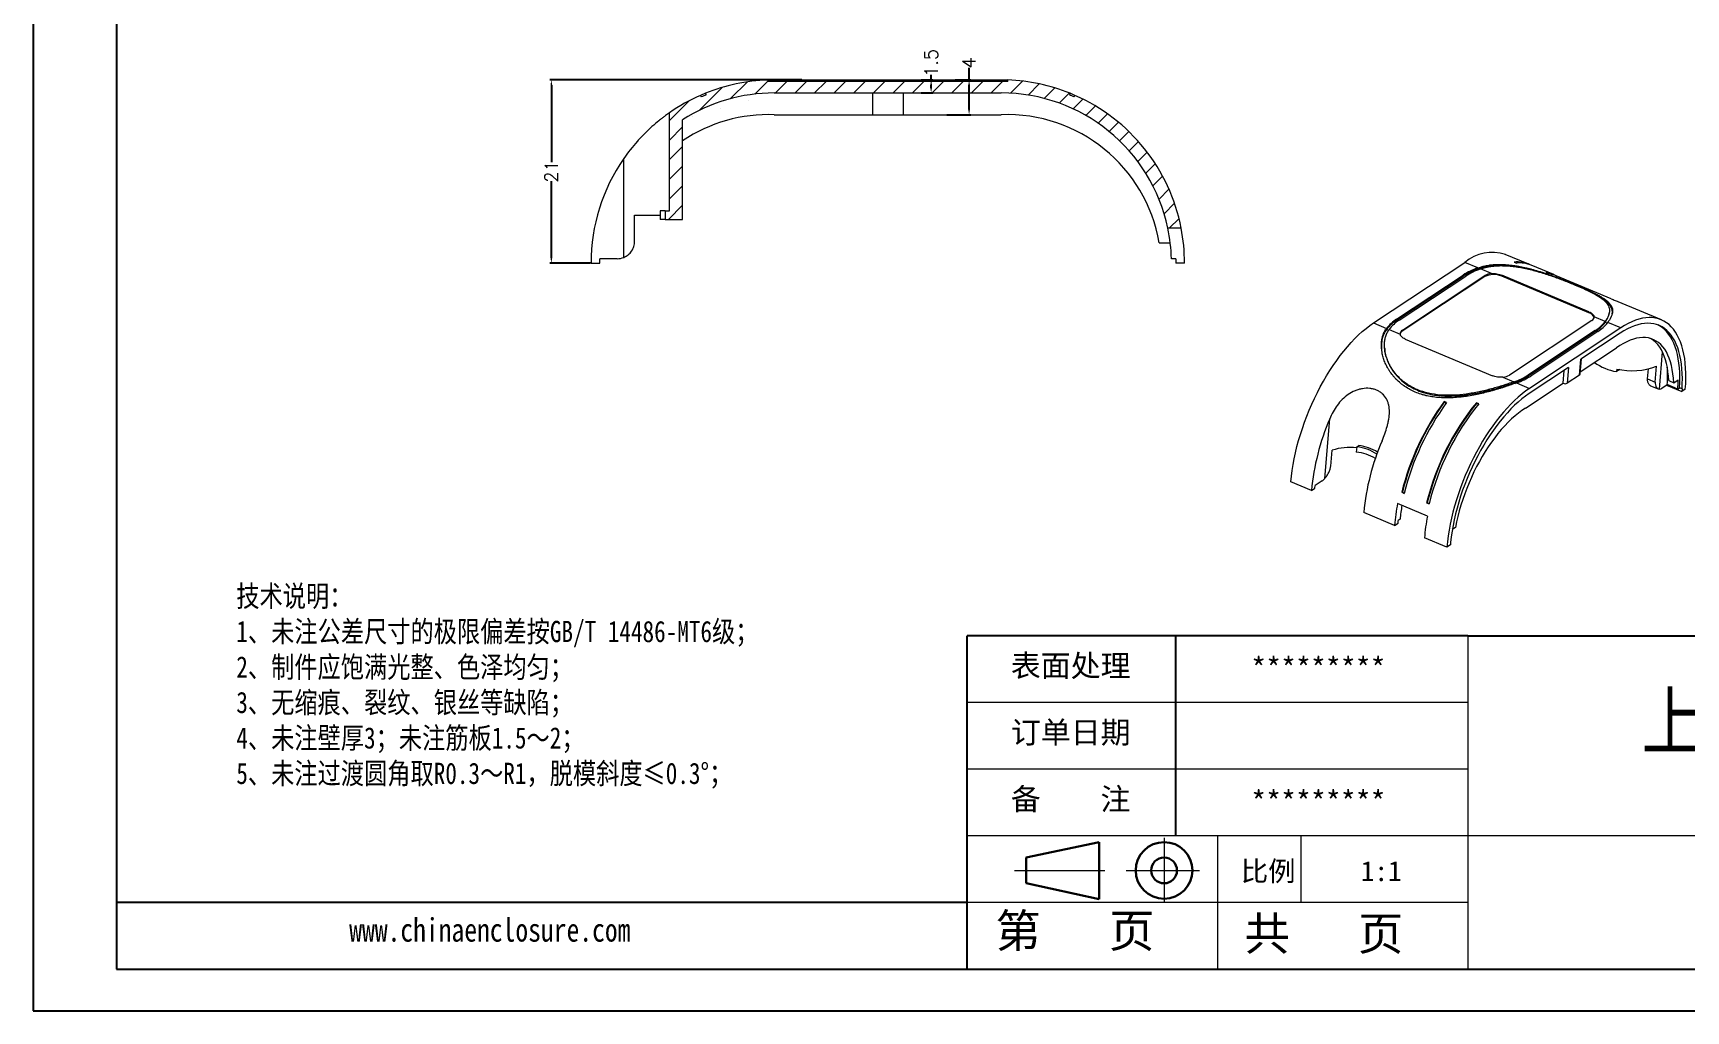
# Model space of a CAD drawing. Header units: inches. Extents: x 3064 to 3673, y 1126 to 1326.
# Drawn here: x 3388.9 to 3578.3, y 1125.8 to 1237.9 of the extents above; entities that cross this region are included whole.
import ezdxf

# ---------------------------------------------------------------- set-up
doc = ezdxf.new("R2010")
doc.units = ezdxf.units.IN
doc.header["$LTSCALE"] = 15
doc.linetypes.add('CENTER2', pattern=[28.575, 19.05, -3.175, 3.175, -3.175])
doc.layers.add('文字', color=81, linetype='Continuous')
for name, color, linetype, lineweight in [('粗实线', 7, 'Continuous', 30), ('细实线', 3, 'Continuous', 9), ('细点划线', 2, 'CENTER2', 9)]:
    doc.layers.add(name, color=color, linetype=linetype, lineweight=lineweight)
doc.styles.get("Standard").update_dxf_attribs({"font": 'txt', "bigfont": 'gbcbig.shx'})
doc.styles.add('宋体', font='', dxfattribs={"width": 0.8, "height": 3.5})
doc.styles.get('宋体').set_extended_font_data('SimSun')
doc.dimstyles.new('2', dxfattribs={"dimtxt": 1.5, "dimasz": 0.6, "dimexe": 0.18, "dimexo": 0.0625, "dimgap": 0.09, "dimtad": 0, "dimdsep": 46, "dimtxsty": 'Standard', "dimcen": 0, "dimclrd": 3, "dimclre": 3, "dimadec": 0, "dimazin": 2, "dimtfac": 1, "dimtofl": 0, "dimtmove": 0, "dimatfit": 3, "dimfxl": 1, "dimtolj": 1, "dimtzin": 0, "dimarcsym": 0})

# ---------------------------------------------------------------- blocks, each defined once
blk = doc.blocks.new('*D300')
at = {"color": 3, "lineweight": -2}
for p, q in [((3476.96, 1232.48), (3448.09, 1232.48)), ((3448.27, 1231.88), (3448.27, 1223.07)), ((3448.27, 1212.08), (3448.27, 1220.89)), ((3452.75, 1211.48), (3448.09, 1211.48))]:
    blk.add_line(p, q, dxfattribs=at)
at = {"color": 3}
for points in [[(3448.17, 1231.88), (3448.37, 1231.88), (3448.27, 1232.48)], [(3448.17, 1212.08), (3448.37, 1212.08), (3448.27, 1211.48)]]:
    blk.add_solid(points, dxfattribs=at)
at = {"layer": 'Defpoints', "color": 0}
for p in [(3448.27, 1232.48), (3477.03, 1232.48), (3452.81, 1211.48)]:
    blk.add_point(p, dxfattribs=at)
at = {"color": 0, "insert": (3448.27, 1221.98), "char_height": 1.5, "attachment_point": 5, "rotation": 90}
blk.add_mtext('\\A1;21', dxfattribs=at)
blk = doc.blocks.new('*D302')
at = {"color": 3, "lineweight": -2}
for p, q in [((3491.78, 1232.48), (3491.78, 1233.08)), ((3490.64, 1232.48), (3491.96, 1232.48)), ((3490.64, 1230.98), (3491.96, 1230.98)), ((3491.78, 1231.58), (3491.78, 1231.88))]:
    blk.add_line(p, q, dxfattribs=at)
at = {"color": 3}
for points in [[(3491.68, 1231.88), (3491.88, 1231.88), (3491.78, 1232.48)], [(3491.68, 1231.58), (3491.88, 1231.58), (3491.78, 1230.98)]]:
    blk.add_solid(points, dxfattribs=at)
at = {"layer": 'Defpoints', "color": 0}
for p in [(3490.58, 1232.48), (3490.58, 1230.98), (3491.78, 1232.48)]:
    blk.add_point(p, dxfattribs=at)
at = {"color": 0, "insert": (3491.78, 1234.42), "char_height": 1.5, "attachment_point": 5, "rotation": 90}
blk.add_mtext('\\A1;1.5', dxfattribs=at)
blk = doc.blocks.new('*D303')
at = {"color": 3, "lineweight": -2}
for p, q in [((3496.13, 1232.48), (3496.13, 1233.85)), ((3494.55, 1232.48), (3496.31, 1232.48)), ((3496.13, 1229.08), (3496.13, 1231.88)), ((3493.57, 1228.48), (3496.31, 1228.48))]:
    blk.add_line(p, q, dxfattribs=at)
at = {"color": 3}
for points in [[(3496.03, 1231.88), (3496.23, 1231.88), (3496.13, 1232.48)], [(3496.03, 1229.08), (3496.23, 1229.08), (3496.13, 1228.48)]]:
    blk.add_solid(points, dxfattribs=at)
at = {"layer": 'Defpoints', "color": 0}
for p in [(3494.49, 1232.48), (3496.13, 1232.48), (3493.51, 1228.48)]:
    blk.add_point(p, dxfattribs=at)
at = {"color": 0, "insert": (3496.13, 1234.44), "char_height": 1.5, "attachment_point": 5, "rotation": 90}
blk.add_mtext('\\A1;4', dxfattribs=at)

msp = doc.modelspace()

# ---------------------------------------------------------------- hatches: boundary and pattern name
at = {"linetype": 'Continuous', "lineweight": 0}
h = msp.add_hatch(dxfattribs=at)
h.set_pattern_fill('ANSI31', color=4, scale=0.5, style=0)
h.set_pattern_definition([(45, (-496.605, -97.1242), (-1.122532, 1.122532), [])])
edge = h.paths.add_edge_path(flags=0)
edge.add_line((3461.311, 1217.485), (3461.311, 1216.485))
edge.add_line((3461.311, 1216.485), (3463.311, 1216.485))
edge.add_line((3463.311, 1216.485), (3463.311, 1227.916))
edge.add_arc((3473.811, 1211.485), 19.5, 90, 122.57897, ccw=False)
edge.add_line((3473.811, 1230.985), (3499.811, 1230.985))
edge.add_arc((3499.811, 1211.485), 19.5, 11.837, 90, ccw=False)
edge.add_line((3518.896, 1215.485), (3520.426, 1215.485))
edge.add_arc((3499.811, 1211.485), 21, 10.98058, 66.27104)
edge.add_line((3508.261, 1230.709), (3508.181, 1230.526))
edge.add_arc((3499.811, 1211.485), 20.8, 66.27104, 67.9528)
edge.add_line((3507.619, 1230.764), (3507.694, 1230.949))
edge.add_arc((3499.811, 1211.485), 21, 67.9528, 87.95329)
edge.add_line((3500.561, 1232.471), (3500.561, 1232.285))
edge.add_line((3500.561, 1232.285), (3473.061, 1232.285))
edge.add_line((3473.061, 1232.285), (3473.061, 1232.471))
edge.add_arc((3473.811, 1211.485), 21, 92.04671, 112.0472)
edge.add_line((3465.928, 1230.949), (3466.003, 1230.764))
edge.add_arc((3473.811, 1211.485), 20.8, 112.0472, 113.72897)
edge.add_line((3465.441, 1230.526), (3465.36, 1230.709))
edge.add_arc((3473.811, 1211.485), 21, 113.72897, 124.8499)
edge.add_line((3461.811, 1228.718), (3461.811, 1217.485))
edge.add_line((3461.811, 1217.485), (3461.311, 1217.485))

# ---------------------------------------------------------------- linework, layer by layer
for p, q in [((3388.886, 1326.454), (3388.886, 1125.758)), ((3398.443, 1321.676), (3398.443, 1130.537)), ((3553.265, 1168.765), (3495.923, 1168.765)), ((3495.923, 1130.537), (3495.923, 1168.765)), ((3519.816, 1145.828), (3519.816, 1168.765)), ((3553.265, 1168.765), (3667.948, 1168.765)), ((3495.923, 1138.182), (3398.443, 1138.182)), ((3398.443, 1130.537), (3667.948, 1130.537)), ((3388.886, 1125.758), (3672.727, 1125.758))]:
    msp.add_line(p, q)
at = {"color": 7, "linetype": 'Continuous', "lineweight": 15}
for p, q in [((3465.928, 1230.949), (3465.36, 1230.709)), ((3466.003, 1230.764), (3465.928, 1230.949)), ((3473.061, 1232.471), (3473.061, 1232.285)), ((3500.561, 1232.285), (3473.061, 1232.285)), ((3473.811, 1232.485), (3475.061, 1232.485)), ((3473.811, 1230.985), (3499.811, 1230.985)), ((3475.061, 1232.485), (3475.061, 1232.285)), ((3475.061, 1232.485), (3498.561, 1232.485)), ((3485.061, 1230.985), (3485.061, 1228.485)), ((3488.561, 1230.985), (3488.561, 1228.485)), ((3498.561, 1232.285), (3498.561, 1232.485)), ((3498.561, 1232.485), (3499.811, 1232.485)), ((3500.561, 1232.285), (3500.561, 1232.471)), ((3507.694, 1230.949), (3507.619, 1230.764)), ((3508.261, 1230.709), (3507.692, 1230.95)), ((3465.36, 1230.709), (3465.441, 1230.526)), ((3508.181, 1230.526), (3508.261, 1230.709)), ((3461.811, 1217.485), (3461.811, 1228.718)), ((3463.311, 1216.485), (3463.311, 1227.916)), ((3473.811, 1228.485), (3485.061, 1228.485)), ((3485.061, 1228.485), (3488.561, 1228.485)), ((3488.561, 1228.485), (3499.811, 1228.485)), ((3456.561, 1212.131), (3456.561, 1223.461)), ((3457.811, 1216.985), (3460.744, 1216.985)), ((3457.811, 1213.985), (3457.811, 1216.985)), ((3460.744, 1217.485), (3460.744, 1216.485)), ((3461.311, 1217.485), (3460.744, 1217.485)), ((3461.311, 1216.485), (3460.744, 1216.485)), ((3461.311, 1217.485), (3461.811, 1217.485)), ((3461.311, 1217.485), (3461.311, 1216.485)), ((3461.311, 1216.485), (3463.311, 1216.485)), ((3520.426, 1215.485), (3518.896, 1215.485)), ((3517.912, 1213.807), (3519.172, 1213.807)), ((3560.25, 1211.357), (3557.566, 1212.484)), ((3452.811, 1211.485), (3453.811, 1211.485)), ((3453.811, 1211.485), (3453.811, 1211.985)), ((3455.811, 1211.985), (3453.811, 1211.985)), ((3519.811, 1211.985), (3519.304, 1211.985)), ((3519.811, 1211.985), (3519.811, 1211.485)), ((3520.811, 1211.485), (3519.811, 1211.485)), ((3542.47, 1204.627), (3552.918, 1211.556)), ((3545.104, 1205.045), (3552.739, 1210.108)), ((3552.729, 1209.988), (3552.739, 1210.108)), ((3554.409, 1210.93), (3552.918, 1211.556)), ((3554.399, 1210.81), (3554.409, 1210.93)), ((3555.966, 1210.277), (3554.705, 1210.806)), ((3558.591, 1211.6), (3558.876, 1211.48)), ((3558.912, 1211.483), (3558.869, 1211.483)), ((3563.106, 1210.159), (3560.536, 1211.237)), ((3562.205, 1210.392), (3562.49, 1210.272)), ((3545.095, 1204.925), (3552.729, 1209.988)), ((3545.39, 1204.925), (3553.024, 1209.988)), ((3555.204, 1209.928), (3545.761, 1203.666)), ((3545.771, 1203.786), (3555.213, 1210.049)), ((3555.204, 1209.928), (3555.213, 1210.049)), ((3557.158, 1210.094), (3557.149, 1209.982)), ((3567.142, 1205.788), (3557.149, 1209.982)), ((3567.152, 1205.9), (3557.158, 1210.094)), ((3569.696, 1207.393), (3563.391, 1210.039)), ((3575.44, 1204.982), (3570.499, 1207.056)), ((3542.47, 1204.627), (3543.962, 1204.001)), ((3545.095, 1204.925), (3545.104, 1205.045)), ((3567.491, 1204.896), (3558.048, 1198.633)), ((3567.142, 1205.788), (3567.152, 1205.9)), ((3569.004, 1204.805), (3567.743, 1205.334)), ((3568.994, 1204.684), (3569.004, 1204.805)), ((3570.791, 1204.054), (3569.3, 1204.68)), ((3543.952, 1203.881), (3543.962, 1204.001)), ((3544.258, 1203.877), (3545.519, 1203.348)), ((3545.771, 1203.786), (3545.761, 1203.666)), ((3546.108, 1202.766), (3556.102, 1198.571)), ((3567.862, 1203.636), (3560.227, 1198.573)), ((3567.872, 1203.757), (3560.237, 1198.693)), ((3570.791, 1204.054), (3560.344, 1197.126)), ((3568.157, 1203.637), (3560.523, 1198.574)), ((3570.742, 1203.453), (3566.221, 1200.455)), ((3567.862, 1203.636), (3567.872, 1203.757)), ((3566.159, 1199.017), (3570.308, 1201.769)), ((3564.815, 1199.522), (3560.294, 1196.524)), ((3564.18, 1197.705), (3564.301, 1199.182)), ((3564.815, 1199.522), (3564.666, 1197.718)), ((3566.073, 1198.651), (3566.221, 1200.455)), ((3566.136, 1198.742), (3566.28, 1200.494)), ((3570.332, 1199.342), (3570.307, 1199.041)), ((3570.667, 1199.28), (3570.307, 1199.041)), ((3573.865, 1198.218), (3573.958, 1199.352)), ((3574.741, 1197.85), (3574.889, 1199.654)), ((3557.295, 1198.405), (3558.557, 1197.876)), ((3558.547, 1197.756), (3558.557, 1197.876)), ((3558.853, 1197.752), (3560.344, 1197.126)), ((3559.86, 1194.84), (3564.18, 1197.705)), ((3560.227, 1198.573), (3560.237, 1198.693)), ((3566.073, 1198.651), (3564.666, 1197.718)), ((3573.865, 1198.218), (3574.741, 1197.85)), ((3574.203, 1197.428), (3575.069, 1197.065)), ((3575.512, 1197.153), (3576.112, 1197.551)), ((3576.029, 1197.495), (3577.787, 1196.757)), ((3577.323, 1197.043), (3576.112, 1197.551)), ((3576.283, 1198.007), (3576.854, 1197.767)), ((3576.854, 1197.767), (3577.36, 1198.103)), ((3577.323, 1197.043), (3577.524, 1197.176)), ((3577.81, 1197.056), (3577.524, 1197.176)), ((3577.812, 1197.058), (3577.787, 1196.757)), ((3578.189, 1197.024), (3577.787, 1196.757)), ((3577.812, 1197.058), (3577.81, 1197.056)), ((3550.826, 1195.487), (3550.54, 1195.606)), ((3550.568, 1195.524), (3550.54, 1195.606)), ((3550.786, 1195.433), (3550.568, 1195.524)), ((3554.529, 1195.363), (3554.244, 1195.483)), ((3554.264, 1195.39), (3554.244, 1195.483)), ((3554.477, 1195.301), (3554.264, 1195.39)), ((3536.884, 1186.804), (3537.445, 1193.617)), ((3537.564, 1188.216), (3537.713, 1190.02)), ((3540.543, 1190.419), (3540.493, 1189.818)), ((3540.543, 1190.419), (3540.768, 1190.569)), ((3535.345, 1185.417), (3532.992, 1186.404)), ((3535.345, 1185.417), (3535.747, 1185.683)), ((3535.747, 1185.683), (3535.771, 1185.984)), ((3536.575, 1186.517), (3535.771, 1185.984)), ((3548.648, 1182.489), (3545.222, 1183.927)), ((3545.769, 1185.225), (3545.695, 1185.209)), ((3545.695, 1185.209), (3545.981, 1185.089)), ((3545.769, 1185.225), (3545.991, 1185.132)), ((3548.624, 1184.027), (3548.55, 1184.01)), ((3548.55, 1184.01), (3548.836, 1183.891)), ((3548.624, 1184.027), (3548.847, 1183.934)), ((3544.87, 1181.419), (3541.341, 1182.9)), ((3545.271, 1181.685), (3545.296, 1181.986)), ((3545.5, 1182.121), (3545.296, 1181.986)), ((3544.87, 1181.419), (3545.271, 1181.685)), ((3550.866, 1178.902), (3548.296, 1179.981)), ((3551.86, 1181.191), (3551.492, 1180.947)), ((3551.267, 1179.169), (3550.866, 1178.902)), ((3551.292, 1179.47), (3551.267, 1179.169)), ((3551.295, 1179.471), (3551.292, 1179.47))]:
    msp.add_line(p, q, dxfattribs=at)
at = {"color": 8, "linetype": 'Continuous', "lineweight": 15}
for p, q in [((3554.546, 1210.748), (3554.399, 1210.81)), ((3569.227, 1204.586), (3568.994, 1204.684)), ((3543.952, 1203.881), (3544.2, 1203.777)), ((3575.218, 1197.041), (3575.569, 1201.303)), ((3558.547, 1197.756), (3558.691, 1197.695))]:
    msp.add_line(p, q, dxfattribs=at)
at = {"color": 7, "linetype": 'Continuous', "lineweight": 15, "flags": 128}
for points in [[(3532.992, 1186.404), (3533.055, 1187.051), (3533.14, 1187.71), (3533.247, 1188.381), (3533.374, 1189.061), (3533.522, 1189.748), (3533.69, 1190.441), (3533.878, 1191.138), (3534.086, 1191.837), (3534.312, 1192.537), (3534.557, 1193.235), (3534.819, 1193.93), (3535.099, 1194.621), (3535.394, 1195.304), (3535.705, 1195.979), (3536.031, 1196.644), (3536.37, 1197.297), (3536.723, 1197.936), (3537.088, 1198.56), (3537.463, 1199.167), (3537.849, 1199.756), (3538.245, 1200.325), (3538.648, 1200.872), (3539.058, 1201.397), (3539.475, 1201.898), (3539.897, 1202.373), (3540.322, 1202.822), (3540.75, 1203.242), (3541.181, 1203.634), (3541.611, 1203.996), (3542.042, 1204.328), (3542.47, 1204.627)], [(3577.81, 1197.056), (3577.84, 1197.661), (3577.848, 1198.249), (3577.835, 1198.819), (3577.801, 1199.37), (3577.745, 1199.9), (3577.668, 1200.407), (3577.57, 1200.89), (3577.451, 1201.348), (3577.312, 1201.779), (3577.152, 1202.184), (3576.973, 1202.559), (3576.775, 1202.905), (3576.558, 1203.221), (3576.324, 1203.505), (3576.071, 1203.758), (3575.802, 1203.977), (3575.517, 1204.164), (3575.217, 1204.316), (3574.902, 1204.434), (3574.573, 1204.518), (3574.232, 1204.567), (3573.878, 1204.581), (3573.514, 1204.56), (3573.14, 1204.505), (3572.757, 1204.414), (3572.365, 1204.289), (3571.967, 1204.13), (3571.563, 1203.938), (3571.154, 1203.712), (3570.742, 1203.453)], [(3578.189, 1197.024), (3578.231, 1197.656), (3578.251, 1198.272), (3578.249, 1198.871), (3578.226, 1199.451), (3578.181, 1200.01), (3578.114, 1200.547), (3578.025, 1201.061), (3577.916, 1201.55), (3577.785, 1202.013), (3577.634, 1202.448), (3577.462, 1202.856), (3577.271, 1203.234), (3577.06, 1203.582), (3576.831, 1203.898), (3576.584, 1204.183), (3576.319, 1204.435), (3576.037, 1204.653), (3575.739, 1204.838), (3575.425, 1204.988), (3575.097, 1205.103), (3574.756, 1205.184), (3574.401, 1205.228), (3574.035, 1205.238), (3573.657, 1205.212), (3573.27, 1205.151), (3572.873, 1205.054), (3572.469, 1204.922), (3572.057, 1204.756), (3571.64, 1204.556), (3571.217, 1204.322), (3570.791, 1204.054)], [(3576.854, 1197.767), (3576.824, 1198.293), (3576.773, 1198.797), (3576.699, 1199.279), (3576.605, 1199.736), (3576.489, 1200.167), (3576.352, 1200.571), (3576.196, 1200.947), (3576.019, 1201.293), (3575.823, 1201.609), (3575.608, 1201.894), (3575.375, 1202.146), (3575.125, 1202.365), (3574.858, 1202.55), (3574.575, 1202.7), (3574.278, 1202.816), (3573.966, 1202.897), (3573.642, 1202.943), (3573.305, 1202.952), (3572.957, 1202.926), (3572.6, 1202.865), (3572.233, 1202.768), (3571.859, 1202.637), (3571.478, 1202.47), (3571.092, 1202.27), (3570.701, 1202.036), (3570.308, 1201.769)], [(3576.283, 1198.007), (3576.253, 1198.533), (3576.201, 1199.037), (3576.128, 1199.518), (3576.034, 1199.975), (3575.918, 1200.406), (3575.781, 1200.811), (3575.625, 1201.187), (3575.448, 1201.533), (3575.252, 1201.849), (3575.037, 1202.133), (3574.804, 1202.385), (3574.554, 1202.604), (3574.287, 1202.789), (3574.2, 1202.84)], [(3577.524, 1197.176), (3577.554, 1197.781), (3577.563, 1198.369), (3577.55, 1198.939), (3577.515, 1199.49), (3577.459, 1200.019), (3577.382, 1200.526), (3577.284, 1201.01), (3577.165, 1201.468), (3577.026, 1201.899), (3576.867, 1202.303), (3576.688, 1202.679), (3576.49, 1203.025), (3576.273, 1203.341), (3576.038, 1203.625), (3575.786, 1203.878), (3575.517, 1204.097), (3575.232, 1204.283), (3575.025, 1204.393)], [(3560.344, 1197.126), (3559.915, 1196.826), (3559.485, 1196.495), (3559.054, 1196.133), (3558.624, 1195.741), (3558.196, 1195.32), (3557.77, 1194.871), (3557.349, 1194.396), (3556.932, 1193.895), (3556.521, 1193.371), (3556.118, 1192.823), (3555.723, 1192.254), (3555.337, 1191.665), (3554.961, 1191.058), (3554.597, 1190.434), (3554.244, 1189.795), (3553.904, 1189.142), (3553.579, 1188.477), (3553.268, 1187.802), (3552.972, 1187.119), (3552.693, 1186.429), (3552.431, 1185.733), (3552.186, 1185.035), (3551.96, 1184.335), (3551.752, 1183.636), (3551.564, 1182.939), (3551.396, 1182.246), (3551.248, 1181.559), (3551.12, 1180.879), (3551.014, 1180.209), (3550.929, 1179.549), (3550.866, 1178.902)], [(3560.294, 1196.524), (3559.879, 1196.234), (3559.462, 1195.912), (3559.045, 1195.56), (3558.629, 1195.179), (3558.214, 1194.769), (3557.802, 1194.333), (3557.394, 1193.87), (3556.992, 1193.382), (3556.595, 1192.87), (3556.206, 1192.337), (3555.825, 1191.782), (3555.453, 1191.208), (3555.091, 1190.617), (3554.74, 1190.009), (3554.402, 1189.386), (3554.076, 1188.751), (3553.765, 1188.104), (3553.468, 1187.448), (3553.187, 1186.784), (3552.922, 1186.114), (3552.673, 1185.439), (3552.443, 1184.762), (3552.23, 1184.084), (3552.037, 1183.408), (3551.862, 1182.734), (3551.708, 1182.065), (3551.574, 1181.403), (3551.46, 1180.748), (3551.367, 1180.104), (3551.295, 1179.471)], [(3559.86, 1194.84), (3559.468, 1194.586), (3559.073, 1194.299), (3558.677, 1193.98), (3558.281, 1193.632), (3557.886, 1193.253), (3557.494, 1192.847), (3557.106, 1192.414), (3556.722, 1191.955), (3556.345, 1191.471), (3555.975, 1190.965), (3555.614, 1190.438), (3555.261, 1189.891), (3554.92, 1189.327), (3554.59, 1188.746), (3554.273, 1188.15), (3553.969, 1187.542), (3553.68, 1186.924), (3553.406, 1186.296), (3553.148, 1185.662), (3552.908, 1185.022), (3552.685, 1184.38), (3552.481, 1183.736), (3552.296, 1183.094), (3552.13, 1182.454), (3551.985, 1181.819), (3551.86, 1181.191)]]:
    msp.add_lwpolyline(points, dxfattribs=at)
at = {"color": 7, "linetype": 'Continuous', "lineweight": 15}
for centre, radius, start, end in [((3473.811, 1211.485), 19.5, 90, 122.57897), ((3473.811, 1211.485), 21, 92.04671, 112.0472), ((3499.811, 1211.485), 19.5, 11.837, 90), ((3499.811, 1211.485), 21, 67.9528, 87.95329), ((3473.811, 1211.485), 21, 113.72897, 124.8499), ((3473.811, 1211.485), 20.8, 112.0472, 113.72897), ((3499.811, 1211.485), 20.8, 66.27104, 67.9528), ((3499.811, 1211.485), 21, 10.98058, 66.27104), ((3473.14, 1210.812), 17.685, 87.82472, 123.76345), ((3500.482, 1210.812), 17.685, 9.74886, 92.17528), ((3473.811, 1211.485), 21, 145.22806, 180), ((3499.811, 1211.485), 19.5, 1.46928, 11.837), ((3499.811, 1211.485), 21, 0, 10.98058), ((3455.811, 1213.985), 2, 270, 292.02431), ((3556.09, 1207.77), 4.94, 72.61093, 129.95769), ((3557.048, 1203.322), 7.943, 109.48138, 122.93852), ((3557.058, 1203.442), 7.943, 109.48138, 122.93852), ((3557.219, 1203.503), 7.724, 108.99753, 122.89462), ((3556.233, 1207.903), 2.272, 66.21468, 116.943), ((3556.053, 1208.632), 1.647, 93.03386, 120.65892), ((3558.936, 1208.179), 3.438, 64.96123, 95.77114), ((3559.219, 1208.025), 3.471, 67.71383, 95.67231), ((3561.843, 1207.146), 3.267, 64.55581, 83.64443), ((3562.127, 1207.015), 3.278, 67.31126, 83.62884), ((3547.568, 1201.068), 4.582, 122.67468, 142.11701), ((3547.578, 1201.188), 4.582, 122.67468, 142.11701), ((3547.741, 1201.249), 4.364, 122.59968, 142.96105), ((3566.944, 1204.996), 0.816, 14.49437, 75.91043), ((3567.271, 1205.313), 0.472, 297.73497, 2.52147), ((3565.511, 1207.313), 4.364, 302.59968, 322.96105), ((3565.52, 1207.433), 4.364, 302.59968, 322.96105), ((3565.683, 1207.494), 4.582, 302.67468, 322.11701), ((3546.03, 1203.202), 0.536, 120.08394, 162.72611), ((3545.99, 1203.369), 0.472, 117.73497, 182.52147), ((3566.012, 1198.761), 0.126, 299.00656, 351.41001), ((3571.412, 1205.288), 6.344, 235.02275, 259.96229), ((3572.082, 1207.207), 8.058, 257.45097, 290.38748), ((3560.904, 1198.62), 15.246, 355.98063, 3.53563), ((3557.208, 1200.05), 1.647, 273.03386, 300.65892), ((3556.032, 1205.059), 7.724, 288.99753, 302.89462), ((3556.042, 1205.179), 7.724, 288.99753, 302.89462), ((3556.204, 1205.24), 7.943, 289.48138, 302.93852), ((3564.409, 1198.231), 0.573, 246.47215, 296.68552), ((3575.154, 1197.652), 0.614, 276.02097, 305.70785), ((3560.646, 1198.157), 16.714, 356.17849, 359.81653), ((3574.967, 1177.896), 30.171, 144.05659, 165.97388), ((3574.762, 1177.982), 29.884, 144.05659, 165.97388), ((3575.155, 1177.822), 30.066, 144.01779, 166.01269), ((3577.092, 1176.995), 29.391, 141.02177, 166.19096), ((3576.939, 1177.056), 29.16, 141.0432, 166.16953), ((3577.377, 1176.875), 29.391, 141.02177, 166.19096), ((3562.839, 1182.745), 27.624, 156.82218, 174.44989), ((3539.707, 1184.196), 6.156, 82.28845, 108.89991), ((3540.041, 1184.943), 4.896, 57.46873, 84.7022), ((3540.123, 1185.678), 4.76, 55.03852, 84.9415), ((3540.07, 1185.112), 5.501, 58.61857, 82.70737), ((3568.835, 1180.228), 27.624, 156.82218, 174.44989), ((3535.743, 1187.719), 1.462, 304.69241, 321.27903), ((3567.746, 1179.481), 22.958, 168.83403, 175.1568), ((3566.637, 1180.017), 21.242, 169.9676, 174.31588), ((3571.172, 1178.043), 22.958, 168.83403, 175.1568)]:
    msp.add_arc(centre, radius, start, end, dxfattribs=at)
for points, knots in [([(3473.061, 1232.471), (3473.061, 1232.471), (3473.078, 1232.472), (3473.143, 1232.474), (3473.193, 1232.476), (3473.386, 1232.481), (3473.576, 1232.485), (3473.811, 1232.485)], [0, 0, 0, 0, 0.25, 0.25, 0.5, 0.5, 1, 1, 1, 1]), ([(3499.811, 1232.485), (3499.928, 1232.485), (3500.033, 1232.484), (3500.218, 1232.481), (3500.299, 1232.479), (3500.492, 1232.474), (3500.561, 1232.471), (3500.561, 1232.471)], [0, 0, 0, 0, 0.25, 0.25, 0.5, 0.5, 1, 1, 1, 1]), ([(3461.811, 1228.718), (3461.811, 1228.718), (3461.798, 1228.709), (3461.746, 1228.673), (3461.708, 1228.647), (3461.558, 1228.54), (3461.409, 1228.433), (3461.133, 1228.226), (3461.032, 1228.15), (3460.815, 1227.981), (3460.698, 1227.888), (3460.334, 1227.593), (3460.072, 1227.371), (3459.521, 1226.878), (3459.242, 1226.614), (3458.682, 1226.054), (3458.4, 1225.756), (3457.569, 1224.822), (3457.046, 1224.161), (3456.561, 1223.461)], [0, 0, 0, 0, 0.0625, 0.0625, 0.125, 0.125, 0.25, 0.25, 0.3125, 0.3125, 0.375, 0.375, 0.5, 0.5, 0.625, 0.625, 0.75, 0.75, 1, 1, 1, 1]), ([(3456.561, 1212.131), (3456.746, 1212.206), (3456.916, 1212.306), (3457.224, 1212.555), (3457.358, 1212.702), (3457.578, 1213.029), (3457.665, 1213.209), (3457.78, 1213.585), (3457.811, 1213.785), (3457.811, 1213.985)], [0, 0, 0, 0, 0.25, 0.25, 0.5, 0.5, 0.75, 0.75, 1, 1, 1, 1]), ([(3557.397, 1211.179), (3557.276, 1211.188), (3556.836, 1211.22), (3556.106, 1211.184), (3555.215, 1211.068), (3554.671, 1210.896), (3554.399, 1210.81)], [0, 0, 0, 0, 0.1114244, 0.4073004, 0.7034545, 1, 1, 1, 1]), ([(3554.409, 1210.93), (3554.81, 1211.076), (3555.235, 1211.181), (3555.713, 1211.251), (3555.74, 1211.255), (3555.796, 1211.262), (3555.823, 1211.266), (3555.907, 1211.276), (3555.963, 1211.282), (3556.132, 1211.299), (3556.245, 1211.309), (3556.59, 1211.329), (3556.824, 1211.334), (3557.122, 1211.329), (3557.181, 1211.327), (3557.3, 1211.323), (3557.36, 1211.321), (3557.539, 1211.312), (3557.66, 1211.304), (3558.024, 1211.274), (3558.269, 1211.246), (3558.579, 1211.202), (3558.64, 1211.193), (3558.763, 1211.174), (3558.825, 1211.164), (3559.01, 1211.133), (3559.133, 1211.111), (3559.504, 1211.04), (3559.752, 1210.986), (3560.033, 1210.92), (3560.065, 1210.912), (3560.128, 1210.897), (3560.159, 1210.889), (3560.254, 1210.866), (3560.317, 1210.85), (3560.506, 1210.802), (3560.632, 1210.769), (3561.008, 1210.666), (3561.257, 1210.593), (3561.537, 1210.507), (3561.569, 1210.497), (3561.632, 1210.478), (3561.663, 1210.468), (3561.757, 1210.438), (3561.82, 1210.418), (3562.007, 1210.358), (3562.131, 1210.317), (3562.502, 1210.194), (3562.746, 1210.109), (3563.002, 1210.018), (3563.018, 1210.012), (3563.049, 1210.001), (3563.064, 1209.995), (3563.11, 1209.979), (3563.141, 1209.968), (3563.233, 1209.934), (3563.294, 1209.912), (3563.476, 1209.845), (3563.597, 1209.8), (3563.955, 1209.666), (3564.189, 1209.576), (3564.448, 1209.474), (3564.478, 1209.462), (3564.536, 1209.439), (3564.565, 1209.428), (3564.651, 1209.394), (3564.709, 1209.371), (3564.88, 1209.303), (3564.993, 1209.257), (3565.327, 1209.121), (3565.545, 1209.032), (3565.969, 1208.853), (3566.174, 1208.766), (3566.573, 1208.592), (3566.766, 1208.506), (3566.977, 1208.411), (3566.999, 1208.4), (3567.045, 1208.38), (3567.067, 1208.369), (3567.135, 1208.338), (3567.179, 1208.317), (3567.312, 1208.256), (3567.398, 1208.215), (3567.653, 1208.092), (3567.815, 1208.011), (3567.99, 1207.92), (3568.009, 1207.911), (3568.046, 1207.891), (3568.065, 1207.881), (3568.121, 1207.851), (3568.157, 1207.832), (3568.266, 1207.773), (3568.336, 1207.733), (3568.54, 1207.616), (3568.668, 1207.538), (3568.803, 1207.449), (3568.817, 1207.439), (3568.846, 1207.42), (3568.86, 1207.41), (3568.902, 1207.381), (3568.93, 1207.362), (3569.011, 1207.304), (3569.062, 1207.265), (3569.211, 1207.149), (3569.3, 1207.07), (3569.421, 1206.95), (3569.458, 1206.91), (3569.528, 1206.829), (3569.561, 1206.789), (3569.651, 1206.666), (3569.701, 1206.582), (3569.82, 1206.325), (3569.858, 1206.148), (3569.852, 1205.935), (3569.851, 1205.911), (3569.847, 1205.863), (3569.844, 1205.838), (3569.834, 1205.765), (3569.825, 1205.716), (3569.788, 1205.565), (3569.753, 1205.462), (3569.696, 1205.33), (3569.683, 1205.303), (3569.657, 1205.248), (3569.644, 1205.221), (3569.601, 1205.139), (3569.569, 1205.083), (3569.468, 1204.914), (3569.389, 1204.799), (3569.3, 1204.68)], [0, 0, 0, 0, 0.0625, 0.0625, 0.0664062, 0.0664062, 0.0703125, 0.0703125, 0.078125, 0.078125, 0.09375, 0.09375, 0.125, 0.125, 0.1328125, 0.1328125, 0.140625, 0.140625, 0.15625, 0.15625, 0.1875, 0.1875, 0.1953125, 0.1953125, 0.203125, 0.203125, 0.21875, 0.21875, 0.25, 0.25, 0.2539062, 0.2539062, 0.2578125, 0.2578125, 0.265625, 0.265625, 0.28125, 0.28125, 0.3125, 0.3125, 0.3164062, 0.3164062, 0.3203125, 0.3203125, 0.328125, 0.328125, 0.34375, 0.34375, 0.375, 0.375, 0.3769531, 0.3769531, 0.3789062, 0.3789062, 0.3828125, 0.3828125, 0.390625, 0.390625, 0.40625, 0.40625, 0.4375, 0.4375, 0.4414062, 0.4414062, 0.4453125, 0.4453125, 0.453125, 0.453125, 0.46875, 0.46875, 0.5, 0.5, 0.53125, 0.53125, 0.5625, 0.5625, 0.5664062, 0.5664062, 0.5703125, 0.5703125, 0.578125, 0.578125, 0.59375, 0.59375, 0.625, 0.625, 0.6289062, 0.6289062, 0.6328125, 0.6328125, 0.640625, 0.640625, 0.65625, 0.65625, 0.6875, 0.6875, 0.6914062, 0.6914062, 0.6953125, 0.6953125, 0.703125, 0.703125, 0.71875, 0.71875, 0.75, 0.75, 0.765625, 0.765625, 0.78125, 0.78125, 0.8125, 0.8125, 0.875, 0.875, 0.8828125, 0.8828125, 0.890625, 0.890625, 0.90625, 0.90625, 0.9375, 0.9375, 0.9453125, 0.9453125, 0.953125, 0.953125, 0.96875, 0.96875, 1, 1, 1, 1]), ([(3554.705, 1210.806), (3554.76, 1210.825), (3554.87, 1210.863), (3555.039, 1210.914), (3555.21, 1210.961), (3555.384, 1211.004), (3555.561, 1211.042), (3555.74, 1211.075), (3556.072, 1211.128), (3556.568, 1211.179), (3557.24, 1211.195), (3557.93, 1211.164), (3558.866, 1211.065), (3560.06, 1210.844), (3561.501, 1210.461), (3562.926, 1209.995), (3564.3, 1209.486), (3565.584, 1208.967), (3566.734, 1208.464), (3567.715, 1207.985), (3568.501, 1207.523), (3569.077, 1207.061), (3569.371, 1206.657), (3569.489, 1206.314), (3569.517, 1206.044), (3569.484, 1205.759), (3569.405, 1205.508), (3569.311, 1205.3), (3569.224, 1205.139), (3569.124, 1204.974), (3569.044, 1204.861), (3569.004, 1204.805)], [0, 0, 0, 0, 0.0089056, 0.0178112, 0.0267214, 0.0356412, 0.0445753, 0.0535284, 0.0625055, 0.0936107, 0.1249094, 0.1561612, 0.1875302, 0.2499251, 0.3125919, 0.3751452, 0.4376675, 0.5002295, 0.5625235, 0.6248748, 0.6873759, 0.7497653, 0.8123744, 0.8437054, 0.8749227, 0.9062935, 0.9374727, 0.9531716, 0.9688087, 0.9844095, 1, 1, 1, 1]), ([(3555.966, 1210.277), (3556.067, 1210.285), (3556.169, 1210.287), (3556.376, 1210.279), (3556.482, 1210.269), (3556.789, 1210.221), (3556.987, 1210.166), (3557.158, 1210.094)], [0, 0, 0, 0, 0.25, 0.25, 0.5, 0.5, 1, 1, 1, 1]), ([(3569.792, 1205.613), (3569.807, 1205.686), (3569.85, 1205.892), (3569.792, 1206.197), (3569.634, 1206.538), (3569.358, 1206.86), (3569.052, 1207.126), (3568.8, 1207.286), (3568.711, 1207.342)], [0, 0, 0, 0, 0.1086841, 0.303942, 0.5004196, 0.6967189, 0.8929534, 1, 1, 1, 1]), ([(3569.706, 1207.388), (3569.78, 1207.358), (3569.987, 1207.271), (3570.261, 1207.156), (3570.463, 1207.071), (3570.503, 1207.054)], [0, 0, 0, 0, 0.3071402, 0.8625611, 1, 1, 1, 1]), ([(3567.152, 1205.9), (3567.238, 1205.864), (3567.315, 1205.824), (3567.454, 1205.739), (3567.516, 1205.692), (3567.669, 1205.547), (3567.73, 1205.442), (3567.743, 1205.334)], [0, 0, 0, 0, 0.25, 0.25, 0.5, 0.5, 1, 1, 1, 1]), ([(3568.994, 1204.684), (3569.091, 1204.832), (3569.285, 1205.128), (3569.426, 1205.456), (3569.445, 1205.631), (3569.45, 1205.679)], [0, 0, 0, 0, 0.41810606, 0.83739095, 1, 1, 1, 1]), ([(3569.463, 1205.682), (3569.467, 1205.706), (3569.475, 1205.752), (3569.483, 1205.799), (3569.487, 1205.823)], [0, 0, 0, 0, 0.4999441, 1, 1, 1, 1]), ([(3558.853, 1197.752), (3558.452, 1197.606), (3558.022, 1197.456), (3557.537, 1197.298), (3557.51, 1197.289), (3557.454, 1197.271), (3557.425, 1197.262), (3557.34, 1197.235), (3557.284, 1197.216), (3557.112, 1197.162), (3556.996, 1197.126), (3556.645, 1197.019), (3556.405, 1196.949), (3556.1, 1196.863), (3556.039, 1196.847), (3555.917, 1196.813), (3555.855, 1196.797), (3555.671, 1196.747), (3555.547, 1196.715), (3555.173, 1196.62), (3554.921, 1196.56), (3554.601, 1196.489), (3554.538, 1196.475), (3554.411, 1196.448), (3554.348, 1196.435), (3554.157, 1196.396), (3554.03, 1196.371), (3553.647, 1196.299), (3553.391, 1196.255), (3553.101, 1196.212), (3553.068, 1196.207), (3553.003, 1196.198), (3552.97, 1196.193), (3552.873, 1196.18), (3552.808, 1196.171), (3552.613, 1196.146), (3552.483, 1196.131), (3552.095, 1196.09), (3551.838, 1196.07), (3551.55, 1196.054), (3551.517, 1196.052), (3551.452, 1196.049), (3551.42, 1196.048), (3551.323, 1196.044), (3551.258, 1196.042), (3551.066, 1196.036), (3550.938, 1196.035), (3550.558, 1196.036), (3550.308, 1196.044), (3550.045, 1196.062), (3550.029, 1196.063), (3549.997, 1196.065), (3549.982, 1196.066), (3549.934, 1196.07), (3549.903, 1196.072), (3549.809, 1196.08), (3549.746, 1196.086), (3549.56, 1196.105), (3549.437, 1196.12), (3549.072, 1196.171), (3548.834, 1196.214), (3548.571, 1196.273), (3548.541, 1196.279), (3548.483, 1196.293), (3548.453, 1196.3), (3548.366, 1196.322), (3548.308, 1196.337), (3548.135, 1196.383), (3548.021, 1196.416), (3547.684, 1196.523), (3547.466, 1196.603), (3547.041, 1196.782), (3546.837, 1196.88), (3546.442, 1197.093), (3546.251, 1197.209), (3546.044, 1197.349), (3546.022, 1197.364), (3545.977, 1197.395), (3545.955, 1197.411), (3545.889, 1197.458), (3545.845, 1197.49), (3545.716, 1197.587), (3545.631, 1197.654), (3545.384, 1197.86), (3545.226, 1198.005), (3545.058, 1198.176), (3545.04, 1198.194), (3545.004, 1198.232), (3544.986, 1198.251), (3544.933, 1198.308), (3544.898, 1198.346), (3544.794, 1198.462), (3544.728, 1198.541), (3544.533, 1198.782), (3544.412, 1198.948), (3544.286, 1199.14), (3544.273, 1199.16), (3544.246, 1199.202), (3544.233, 1199.223), (3544.194, 1199.286), (3544.168, 1199.329), (3544.093, 1199.456), (3544.045, 1199.542), (3543.908, 1199.802), (3543.827, 1199.978), (3543.718, 1200.245), (3543.685, 1200.333), (3543.623, 1200.511), (3543.594, 1200.6), (3543.516, 1200.867), (3543.474, 1201.044), (3543.377, 1201.576), (3543.353, 1201.922), (3543.372, 1202.295), (3543.375, 1202.337), (3543.382, 1202.42), (3543.386, 1202.461), (3543.4, 1202.583), (3543.412, 1202.663), (3543.456, 1202.9), (3543.495, 1203.053), (3543.556, 1203.236), (3543.57, 1203.273), (3543.597, 1203.345), (3543.611, 1203.381), (3543.656, 1203.487), (3543.689, 1203.556), (3543.793, 1203.756), (3543.873, 1203.883), (3543.962, 1204.001)], [0, 0, 0, 0, 0.0625, 0.0625, 0.0664062, 0.0664062, 0.0703125, 0.0703125, 0.078125, 0.078125, 0.09375, 0.09375, 0.125, 0.125, 0.1328125, 0.1328125, 0.140625, 0.140625, 0.15625, 0.15625, 0.1875, 0.1875, 0.1953125, 0.1953125, 0.203125, 0.203125, 0.21875, 0.21875, 0.25, 0.25, 0.2539062, 0.2539062, 0.2578125, 0.2578125, 0.265625, 0.265625, 0.28125, 0.28125, 0.3125, 0.3125, 0.3164062, 0.3164062, 0.3203125, 0.3203125, 0.328125, 0.328125, 0.34375, 0.34375, 0.375, 0.375, 0.3769531, 0.3769531, 0.3789062, 0.3789062, 0.3828125, 0.3828125, 0.390625, 0.390625, 0.40625, 0.40625, 0.4375, 0.4375, 0.4414062, 0.4414062, 0.4453125, 0.4453125, 0.453125, 0.453125, 0.46875, 0.46875, 0.5, 0.5, 0.53125, 0.53125, 0.5625, 0.5625, 0.5664062, 0.5664062, 0.5703125, 0.5703125, 0.578125, 0.578125, 0.59375, 0.59375, 0.625, 0.625, 0.6289062, 0.6289062, 0.6328125, 0.6328125, 0.640625, 0.640625, 0.65625, 0.65625, 0.6875, 0.6875, 0.6914062, 0.6914062, 0.6953125, 0.6953125, 0.703125, 0.703125, 0.71875, 0.71875, 0.75, 0.75, 0.765625, 0.765625, 0.78125, 0.78125, 0.8125, 0.8125, 0.875, 0.875, 0.8828125, 0.8828125, 0.890625, 0.890625, 0.90625, 0.90625, 0.9375, 0.9375, 0.9453125, 0.9453125, 0.953125, 0.953125, 0.96875, 0.96875, 1, 1, 1, 1]), ([(3543.952, 1203.881), (3543.844, 1203.716), (3543.629, 1203.385), (3543.444, 1202.793), (3543.355, 1202.183), (3543.384, 1201.757), (3543.397, 1201.56)], [0, 0, 0, 0, 0.2578382, 0.5164624, 0.7760063, 1, 1, 1, 1]), ([(3558.557, 1197.876), (3558.501, 1197.856), (3558.391, 1197.817), (3558.222, 1197.759), (3558.05, 1197.7), (3557.874, 1197.641), (3557.696, 1197.582), (3557.514, 1197.523), (3557.178, 1197.416), (3556.673, 1197.262), (3555.987, 1197.069), (3555.279, 1196.889), (3554.318, 1196.672), (3553.087, 1196.454), (3551.603, 1196.315), (3550.142, 1196.331), (3548.742, 1196.536), (3547.45, 1196.946), (3546.308, 1197.558), (3545.353, 1198.342), (3544.604, 1199.251), (3544.071, 1200.237), (3543.813, 1201.078), (3543.721, 1201.738), (3543.71, 1202.22), (3543.757, 1202.682), (3543.846, 1203.045), (3543.946, 1203.319), (3544.035, 1203.516), (3544.138, 1203.703), (3544.218, 1203.819), (3544.258, 1203.877)], [0, 0, 0, 0, 0.0089056, 0.0178112, 0.0267214, 0.0356412, 0.0445753, 0.0535284, 0.0625055, 0.0936107, 0.1249094, 0.1561612, 0.1875302, 0.2499251, 0.3125919, 0.3751452, 0.4376675, 0.5002295, 0.5625235, 0.6248748, 0.6873759, 0.7497653, 0.8123744, 0.8437054, 0.8749227, 0.9062935, 0.9374727, 0.9531716, 0.9688087, 0.9844095, 1, 1, 1, 1]), ([(3546.108, 1202.766), (3546.023, 1202.802), (3545.945, 1202.842), (3545.806, 1202.93), (3545.744, 1202.979), (3545.593, 1203.13), (3545.532, 1203.24), (3545.519, 1203.348)], [0, 0, 0, 0, 0.25, 0.25, 0.5, 0.5, 1, 1, 1, 1]), ([(3543.729, 1201.756), (3543.73, 1201.745), (3543.731, 1201.724), (3543.733, 1201.702), (3543.734, 1201.691)], [0, 0, 0, 0, 0.5001293, 1, 1, 1, 1]), ([(3543.745, 1201.687), (3543.748, 1201.614), (3543.757, 1201.329), (3543.878, 1200.807), (3544.108, 1200.142), (3544.443, 1199.485), (3544.873, 1198.855), (3545.399, 1198.265), (3546.014, 1197.731), (3546.714, 1197.267), (3547.491, 1196.883), (3548.334, 1196.586), (3549.232, 1196.38), (3550.17, 1196.262), (3551.135, 1196.227), (3552.116, 1196.266), (3553.103, 1196.369), (3554.084, 1196.526), (3555.051, 1196.726), (3555.994, 1196.959), (3556.9, 1197.215), (3557.763, 1197.484), (3558.286, 1197.665), (3558.547, 1197.756)], [0, 0, 0, 0, 0.0167065, 0.0659385, 0.1151163, 0.1643151, 0.2135741, 0.2626469, 0.3119776, 0.3610997, 0.4102004, 0.4595129, 0.508808, 0.5582745, 0.6073883, 0.6567767, 0.7061944, 0.7552041, 0.8043799, 0.8533992, 0.9023633, 0.9512269, 1, 1, 1, 1]), ([(3543.441, 1191.101), (3543.67, 1191.65), (3543.874, 1192.199), (3544.066, 1192.895), (3544.102, 1193.034), (3544.164, 1193.315), (3544.192, 1193.456), (3544.259, 1193.877), (3544.285, 1194.153), (3544.286, 1194.694), (3544.26, 1194.963), (3544.175, 1195.34), (3544.14, 1195.462), (3544.051, 1195.699), (3543.998, 1195.815), (3543.814, 1196.143), (3543.661, 1196.336), (3543.379, 1196.589), (3543.276, 1196.666), (3543.059, 1196.803), (3542.945, 1196.863), (3542.704, 1196.966), (3542.576, 1197.009), (3542.312, 1197.076), (3542.177, 1197.099), (3541.764, 1197.143), (3541.475, 1197.134), (3541.048, 1197.065), (3540.906, 1197.033), (3540.624, 1196.952), (3540.484, 1196.902), (3540.075, 1196.732), (3539.816, 1196.589), (3539.323, 1196.249), (3539.097, 1196.058), (3538.678, 1195.64), (3538.485, 1195.413), (3537.956, 1194.691), (3537.675, 1194.168), (3537.445, 1193.617)], [0, 0, 0, 0, 0.125, 0.125, 0.15625, 0.15625, 0.1875, 0.1875, 0.25, 0.25, 0.3125, 0.3125, 0.34375, 0.34375, 0.375, 0.375, 0.4375, 0.4375, 0.46875, 0.46875, 0.5, 0.5, 0.53125, 0.53125, 0.5625, 0.5625, 0.625, 0.625, 0.65625, 0.65625, 0.6875, 0.6875, 0.75, 0.75, 0.8125, 0.8125, 0.875, 0.875, 1, 1, 1, 1]), ([(3557.295, 1198.405), (3557.194, 1198.396), (3557.092, 1198.393), (3556.885, 1198.398), (3556.779, 1198.406), (3556.471, 1198.448), (3556.274, 1198.499), (3556.102, 1198.571)], [0, 0, 0, 0, 0.25, 0.25, 0.5, 0.5, 1, 1, 1, 1]), ([(3574.205, 1197.432), (3574.181, 1197.442), (3574.121, 1197.467), (3574.035, 1197.549), (3573.952, 1197.669), (3573.893, 1197.822), (3573.857, 1198.005), (3573.862, 1198.145), (3573.865, 1198.218)], [0, 0, 0, 0, 0.1104815, 0.2805315, 0.4552911, 0.6291479, 0.8081581, 1, 1, 1, 1]), ([(3574.741, 1197.85), (3574.731, 1197.73), (3574.736, 1197.62), (3574.776, 1197.418), (3574.809, 1197.329), (3574.899, 1197.184), (3574.955, 1197.127), (3575.078, 1197.054), (3575.147, 1197.037), (3575.218, 1197.041)], [0, 0, 0, 0, 0.25, 0.25, 0.5, 0.5, 0.75, 0.75, 1, 1, 1, 1]), ([(3536.884, 1186.804), (3536.962, 1186.899), (3537.04, 1187.002), (3537.194, 1187.227), (3537.266, 1187.346), (3537.393, 1187.592), (3537.447, 1187.719), (3537.528, 1187.97), (3537.554, 1188.096), (3537.564, 1188.216)], [0, 0, 0, 0, 0.25, 0.25, 0.5, 0.5, 0.75, 0.75, 1, 1, 1, 1])]:
    msp.add_open_spline(points, degree=3, knots=knots, dxfattribs=at)
at = {"layer": '粗实线', "color": 7}
for p, q in [((3511.034, 1145.113), (3502.68, 1143.342)), ((3511.034, 1145.113), (3511.034, 1138.566)), ((3502.68, 1143.342), (3502.68, 1140.388)), ((3502.68, 1140.388), (3511.034, 1138.566))]:
    msp.add_line(p, q, dxfattribs=at)
for radius in [3.248, 1.477]:
    msp.add_circle((3518.469, 1141.865), radius, dxfattribs=at)
at = {"layer": '细实线', "color": 7}
for p, q in [((3553.265, 1168.765), (3553.265, 1130.537)), ((3553.265, 1161.119), (3495.923, 1161.119)), ((3553.265, 1153.474), (3495.923, 1153.474)), ((3667.948, 1145.828), (3495.923, 1145.828)), ((3524.594, 1145.828), (3524.594, 1130.537)), ((3534.151, 1145.828), (3534.151, 1138.182)), ((3553.265, 1138.182), (3495.923, 1138.182))]:
    msp.add_line(p, q, dxfattribs=at)
at = {"layer": '细点划线', "color": 7}
for p, q in [((3518.469, 1145.604), (3518.469, 1138.182)), ((3501.348, 1141.865), (3511.674, 1141.865)), ((3514.125, 1141.865), (3522.52, 1141.865))]:
    msp.add_line(p, q, dxfattribs=at)

# ---------------------------------------------------------------- texts
at = {"char_height": 2.51437, "width": 1429.04318, "attachment_point": 1}
for s, insert in [('{\\fSimHei|b0|i0|c134|p49;表面处理}', (3500.91, 1166.595)), ('{\\fSimHei|b0|i0|c134|p49;*********}', (3528.449, 1166.272)), ('{\\fSimHei|b0|i0|c134|p49;订单日期}', (3500.91, 1158.949)), ('{\\fSimHei|b0|i0|c134|p49;备    注}', (3500.91, 1151.304)), ('{\\fSimHei|b0|i0|c134|p49;*********}', (3528.449, 1150.98))]:
    msp.add_mtext(s, dxfattribs=dict(at, insert=insert))
at = {"layer": '文字', "color": 0, "attachment_point": 1, "style": '宋体'}
for s, insert, char_height, width in [('{\\H1.111x;技术说明：\\P1、未注公差尺寸的极限偏差按GB/T 14486-MT6级；\\P2、制件应饱满光整、色泽均匀；\\P3、无缩痕、裂纹、银丝等缺陷；\\P4、未注壁厚3；未注筋板1.5～2；\\P5、未注过渡圆角取R0.3～R1，脱模斜度≤0.3%%D；}', (3412.173, 1174.54), 2.19511, 104.19343), ('上盖', (3573.183, 1162.164), 6.3713, 81.45474), ('www.chinaenclosure.com', (3425.109, 1136.397), 2.69124, 47.28243)]:
    msp.add_mtext(s, dxfattribs=dict(at, insert=insert, char_height=char_height, width=width))
at = {"layer": '细实线', "color": 7, "attachment_point": 1}
for s, insert, char_height, width in [('{\\fSimSun|b0|i0|c134|p54;比例}', (3527.27, 1142.932), 2.29367, 10.06848), ('{\\fSimSun|b0|i0|c134|p54;1:1}', (3541.008, 1142.932), 2.29367, 10.06848), ('{\\fSimSun|b0|i0|c134|p54;第   页}', (3499.14, 1136.868), 3.82278, 28.67084), ('{\\fSimSun|b0|i0|c134|p54; 共   页}', (3525.062, 1136.544), 3.82278, 28.67084)]:
    msp.add_mtext(s, dxfattribs=dict(at, insert=insert, char_height=char_height, width=width))

# ---------------------------------------------------------------- dimensions: what is measured, and where the dimension line sits
for base, p1, p2, picture, middle in [((3491.782, 1232.485), (3490.579, 1230.985), (3490.579, 1232.485), '*D302', (3491.782, 1234.425)), ((3448.272, 1232.485), (3452.811, 1211.485), (3477.027, 1232.485), '*D300', (3448.272, 1221.985))]:
    dim = msp.add_linear_dim(base=base, p1=p1, p2=p2, angle=90, dimstyle='2')
    dim.commit()
    dim.dimension.update_dxf_attribs({"geometry": picture, "text_midpoint": middle})
dim = msp.add_linear_dim(base=(3496.129, 1232.485), p1=(3493.51, 1228.485), p2=(3494.488, 1232.485), angle=90, dimstyle='2')
dim.commit()
dim.dimension.update_dxf_attribs({"geometry": '*D303', "text_midpoint": (3496.129, 1234.442), "dimtype": 160})

doc.saveas('drawing.dxf')
